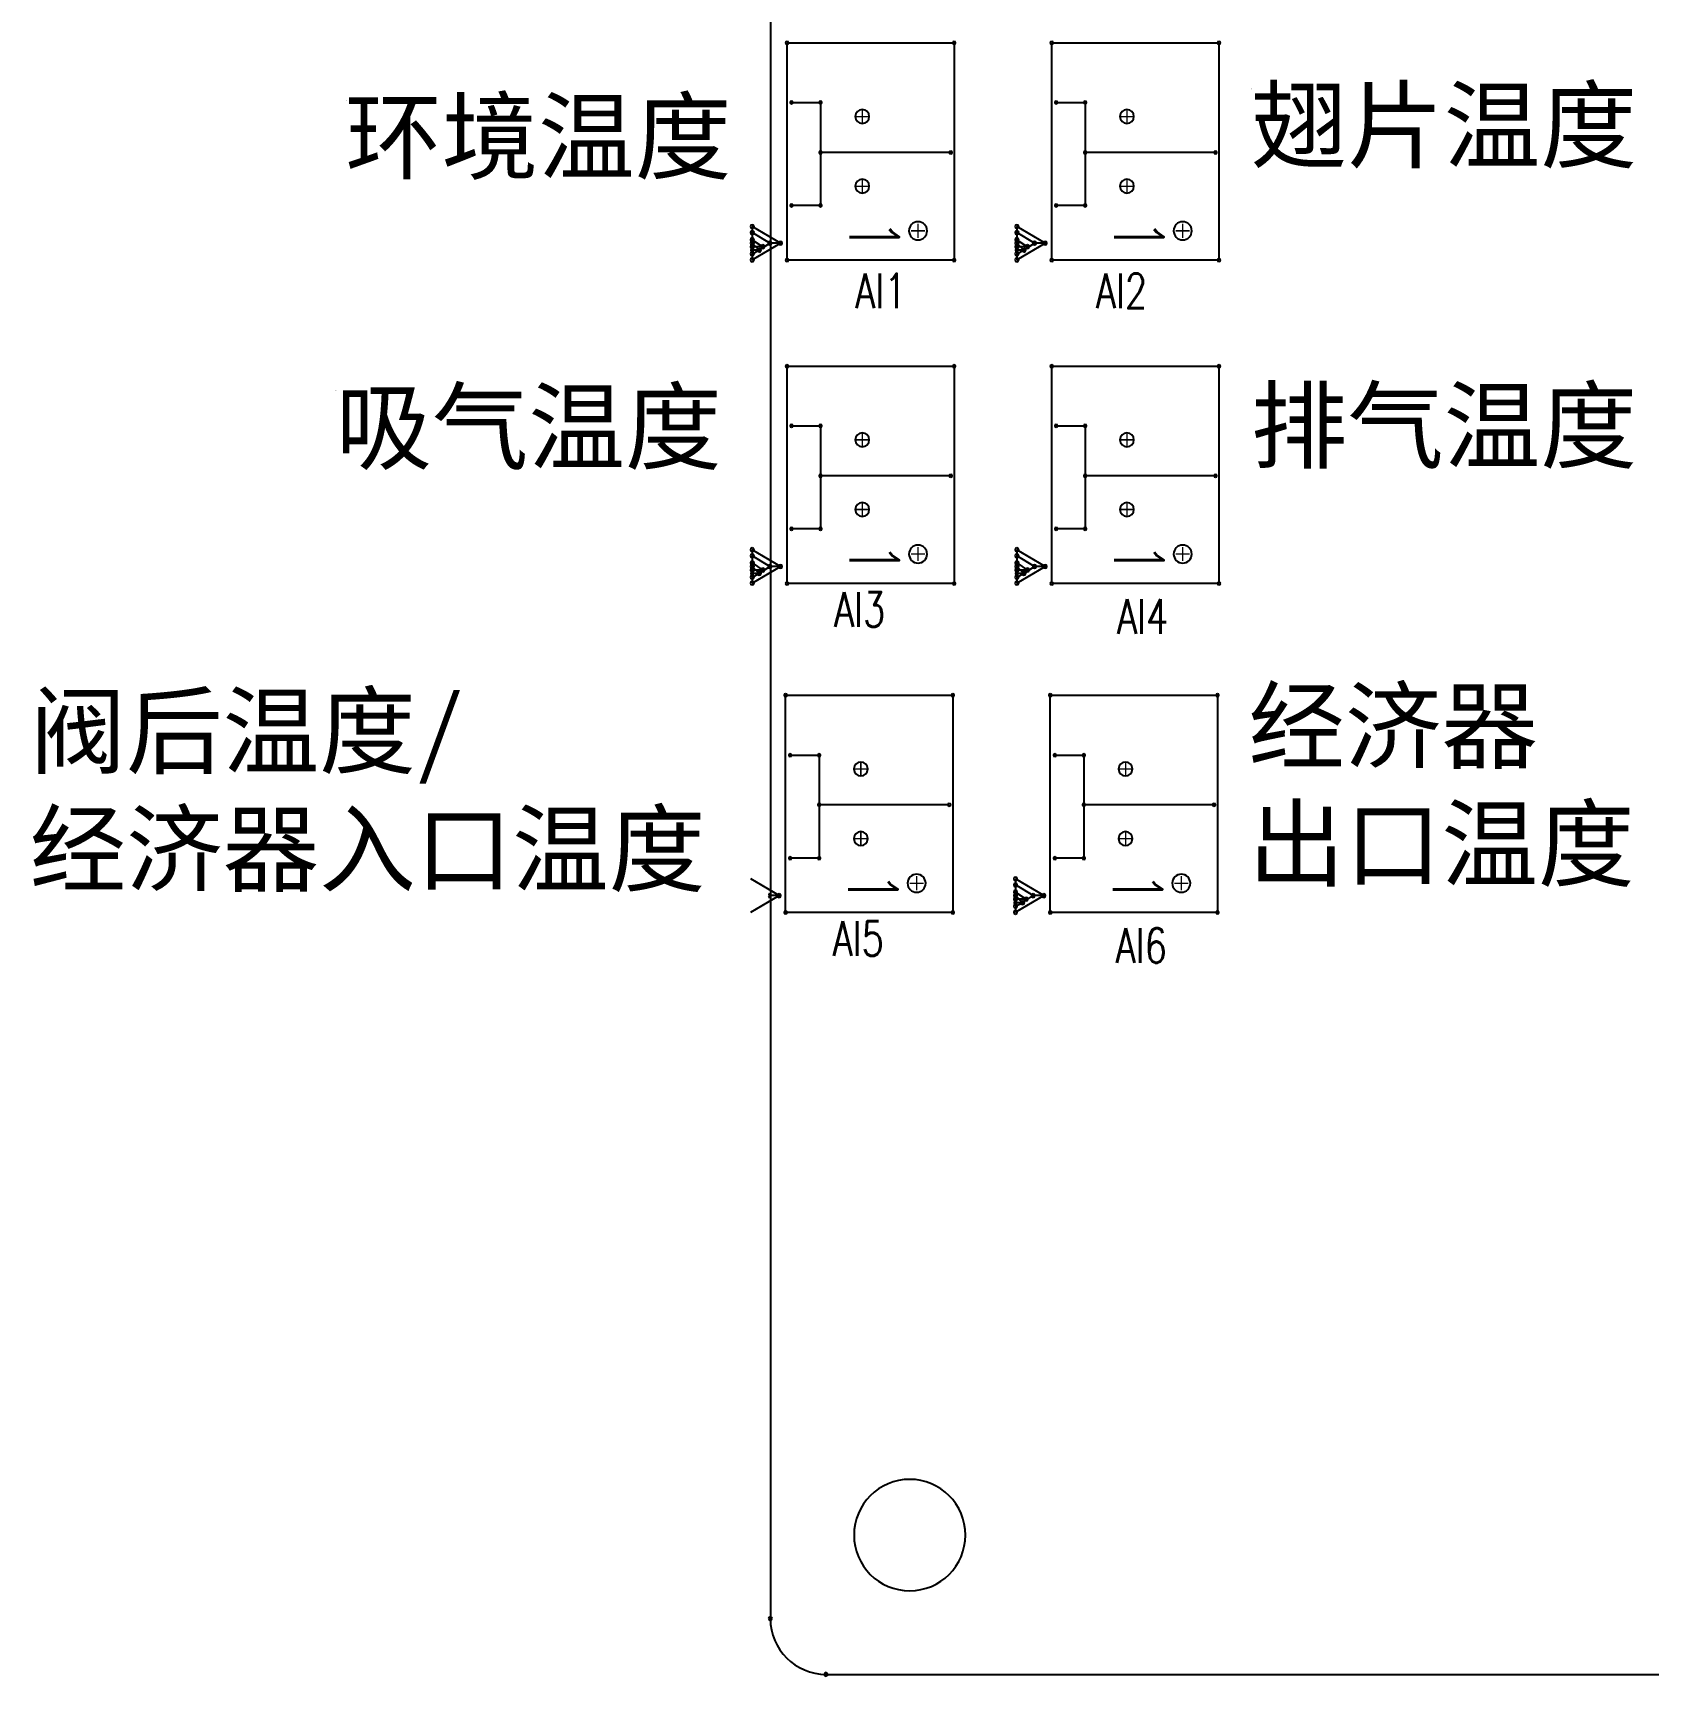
# Model space of a CAD drawing. Extents: x 2314 to 21015, y 153 to 5929.
# Drawn here: x 2314 to 4597, y 553 to 2874 of the extents above; entities that cross this region are included whole.
import ezdxf

# ---------------------------------------------------------------- set-up
doc = ezdxf.new("R2010")
doc.units = 0
doc.header["$MEASUREMENT"] = 0
doc.layers.get('0').update_dxf_attribs({"linetype": 'CONTINUOUS'})
for name, color, linetype in [('BOARD_CUTOUT_00', 6, 'CONTINUOUS'), ('BOARD_OUTLINE_00', 6, 'CONTINUOUS'), ('DRIL_SYMBOL', 6, 'CONTINUOUS'), ('PART_NAME_26', 2, 'CONTINUOUS'), ('PART_TOP_2DLINE_26', 2, 'CONTINUOUS'), ('PART_TOP_TEXT_26', 2, 'CONTINUOUS'), ('TAG_00', 6, 'CONTINUOUS'), ('TAG_01', 6, 'CONTINUOUS')]:
    doc.layers.add(name, color=color, linetype=linetype)
doc.styles.add('W10', font='simplex', dxfattribs={"width": 0.75})

msp = doc.modelspace()

# ---------------------------------------------------------------- linework, layer by layer
at = {"color": 0}
for centre, radius, start, end in [((3379.9, 2860.2), 2, 90, 270), ((3379.9, 2860.2), 2, 270, 90), ((3616.1, 2860.2), 2, 90, 270), ((3616.1, 2860.2), 2, 270, 90), ((3753.9, 2860.2), 2, 90, 270), ((3753.9, 2860.2), 2, 270, 90), ((3990.2, 2860.2), 2, 90, 270), ((3990.2, 2860.2), 2, 270, 90), ((3386.2, 2775.6), 2, 90, 270), ((3386.2, 2775.6), 2, 270, 90), ((3427.2, 2775.6), 2, 90, 270), ((3427.2, 2775.6), 2, 270, 90), ((3486.2, 2755.9), 9.84, 90, 270), ((3486.2, 2755.9), 9.84, 270, 90), ((3760.2, 2775.6), 2, 90, 270), ((3760.2, 2775.6), 2, 270, 90), ((3801.2, 2775.6), 2, 90, 270), ((3801.2, 2775.6), 2, 270, 90), ((3860.2, 2755.9), 9.84, 90, 270), ((3860.2, 2755.9), 9.84, 270, 90), ((3427.2, 2705.1), 2, 90, 270), ((3427.2, 2705.1), 2, 270, 90), ((3611.2, 2705.1), 2, 90, 270), ((3611.2, 2705.1), 2, 270, 90), ((3801.2, 2705.1), 2, 90, 270), ((3801.2, 2705.1), 2, 270, 90), ((3985.2, 2705.1), 2, 90, 270), ((3985.2, 2705.1), 2, 270, 90), ((3486.2, 2657.5), 9.84, 90, 270), ((3486.2, 2657.5), 9.84, 270, 90), ((3860.2, 2657.5), 9.84, 90, 270), ((3860.2, 2657.5), 9.84, 270, 90), ((3386.2, 2630.1), 2, 90, 270), ((3386.2, 2630.1), 2, 270, 90), ((3427.2, 2630.1), 2, 90, 270), ((3427.2, 2630.1), 2, 270, 90), ((3760.2, 2630.1), 2, 90, 270), ((3760.2, 2630.1), 2, 270, 90), ((3801.2, 2630.1), 2, 90, 270), ((3801.2, 2630.1), 2, 270, 90), ((3330.7, 2600.6), 2.5, 90, 270), ((3330.7, 2600.6), 2.5, 270, 90), ((3565, 2594.5), 12.8, 90, 270), ((3565, 2594.5), 12.8, 270, 90), ((3704.7, 2600.6), 2.5, 90, 270), ((3704.7, 2600.6), 2.5, 270, 90), ((3939, 2594.5), 12.8, 90, 270), ((3939, 2594.5), 12.8, 270, 90), ((3330.7, 2592), 2.5, 90, 270), ((3330.7, 2582), 2.5, 90, 270), ((3330.7, 2577), 2.5, 90, 270), ((3330.7, 2592), 2.5, 270, 90), ((3330.7, 2582), 2.5, 270, 90), ((3330.7, 2577), 2.5, 270, 90), ((3355.7, 2577), 2.5, 90, 270), ((3355.7, 2577), 2, 90, 270), ((3355.7, 2577), 2.5, 270, 90), ((3355.7, 2577), 2, 270, 90), ((3370.7, 2577), 2.5, 90, 270), ((3370.7, 2577), 2, 90, 270), ((3370.7, 2577), 2.5, 270, 90), ((3370.7, 2577), 2, 270, 90), ((3704.7, 2592), 2.5, 90, 270), ((3704.7, 2582), 2.5, 90, 270), ((3704.7, 2577), 2.5, 90, 270), ((3704.7, 2592), 2.5, 270, 90), ((3704.7, 2582), 2.5, 270, 90), ((3704.7, 2577), 2.5, 270, 90), ((3729.7, 2577), 2.5, 90, 270), ((3729.7, 2577), 2, 90, 270), ((3729.7, 2577), 2.5, 270, 90), ((3729.7, 2577), 2, 270, 90), ((3744.7, 2577), 2.5, 90, 270), ((3744.7, 2577), 2, 90, 270), ((3744.7, 2577), 2.5, 270, 90), ((3744.7, 2577), 2, 270, 90), ((3330.7, 2572), 2.5, 90, 270), ((3330.7, 2562), 2.5, 90, 270), ((3330.7, 2553.4), 2.5, 90, 270), ((3330.7, 2572), 2, 90, 270), ((3330.7, 2567), 2, 90, 270), ((3330.7, 2572), 2.5, 270, 90), ((3330.7, 2572), 2, 270, 90), ((3330.7, 2567), 2, 270, 90), ((3330.7, 2562), 2.5, 270, 90), ((3330.7, 2553.4), 2.5, 270, 90), ((3340.7, 2567), 2.5, 90, 270), ((3340.7, 2567), 2, 90, 270), ((3340.7, 2567), 2.5, 270, 90), ((3340.7, 2567), 2, 270, 90), ((3345.7, 2572), 2.5, 90, 270), ((3345.7, 2572), 2.5, 270, 90), ((3379.9, 2553.1), 2, 90, 270), ((3379.9, 2553.1), 2, 270, 90), ((3616.1, 2553.1), 2, 90, 270), ((3616.1, 2553.1), 2, 270, 90), ((3704.7, 2572), 2.5, 90, 270), ((3704.7, 2562), 2.5, 90, 270), ((3704.7, 2553.4), 2.5, 90, 270), ((3704.7, 2572), 2, 90, 270), ((3704.7, 2567), 2, 90, 270), ((3704.7, 2572), 2.5, 270, 90), ((3704.7, 2572), 2, 270, 90), ((3704.7, 2567), 2, 270, 90), ((3704.7, 2562), 2.5, 270, 90), ((3704.7, 2553.4), 2.5, 270, 90), ((3714.7, 2567), 2.5, 90, 270), ((3714.7, 2567), 2, 90, 270), ((3714.7, 2567), 2.5, 270, 90), ((3714.7, 2567), 2, 270, 90), ((3719.7, 2572), 2.5, 90, 270), ((3719.7, 2572), 2.5, 270, 90), ((3753.9, 2553.1), 2, 90, 270), ((3753.9, 2553.1), 2, 270, 90), ((3990.2, 2553.1), 2, 90, 270), ((3990.2, 2553.1), 2, 270, 90), ((3379.9, 2403.5), 2, 90, 270), ((3379.9, 2403.5), 2, 270, 90), ((3616.1, 2403.5), 2, 90, 270), ((3616.1, 2403.5), 2, 270, 90), ((3753.9, 2403.5), 2, 90, 270), ((3753.9, 2403.5), 2, 270, 90), ((3990.2, 2403.5), 2, 90, 270), ((3990.2, 2403.5), 2, 270, 90), ((3386.2, 2318.9), 2, 90, 270), ((3386.2, 2318.9), 2, 270, 90), ((3427.2, 2318.9), 2, 90, 270), ((3427.2, 2318.9), 2, 270, 90), ((3486.2, 2299.2), 9.84, 90, 270), ((3486.2, 2299.2), 9.84, 270, 90), ((3760.2, 2318.9), 2, 90, 270), ((3760.2, 2318.9), 2, 270, 90), ((3801.2, 2318.9), 2, 90, 270), ((3801.2, 2318.9), 2, 270, 90), ((3860.2, 2299.2), 9.84, 90, 270), ((3860.2, 2299.2), 9.84, 270, 90), ((3427.2, 2248.4), 2, 90, 270), ((3427.2, 2248.4), 2, 270, 90), ((3611.2, 2248.4), 2, 90, 270), ((3611.2, 2248.4), 2, 270, 90), ((3801.2, 2248.4), 2, 90, 270), ((3801.2, 2248.4), 2, 270, 90), ((3985.2, 2248.4), 2, 90, 270), ((3985.2, 2248.4), 2, 270, 90), ((3486.2, 2200.8), 9.84, 90, 270), ((3486.2, 2200.8), 9.84, 270, 90), ((3860.2, 2200.8), 9.84, 90, 270), ((3860.2, 2200.8), 9.84, 270, 90), ((3386.2, 2173.4), 2, 90, 270), ((3386.2, 2173.4), 2, 270, 90), ((3427.2, 2173.4), 2, 90, 270), ((3427.2, 2173.4), 2, 270, 90), ((3760.2, 2173.4), 2, 90, 270), ((3760.2, 2173.4), 2, 270, 90), ((3801.2, 2173.4), 2, 90, 270), ((3801.2, 2173.4), 2, 270, 90), ((3330.7, 2144), 2.5, 90, 270), ((3330.7, 2135.3), 2.5, 90, 270), ((3330.7, 2144), 2.5, 270, 90), ((3330.7, 2135.3), 2.5, 270, 90), ((3565, 2137.8), 12.8, 90, 270), ((3565, 2137.8), 12.8, 270, 90), ((3704.7, 2144), 2.5, 90, 270), ((3704.7, 2135.3), 2.5, 90, 270), ((3704.7, 2144), 2.5, 270, 90), ((3704.7, 2135.3), 2.5, 270, 90), ((3939, 2137.8), 12.8, 90, 270), ((3939, 2137.8), 12.8, 270, 90), ((3330.7, 2125.3), 2.5, 90, 270), ((3330.7, 2120.3), 2.5, 90, 270), ((3330.7, 2115.3), 2.5, 90, 270), ((3330.7, 2115.3), 2, 90, 270), ((3330.7, 2125.3), 2.5, 270, 90), ((3330.7, 2120.3), 2.5, 270, 90), ((3330.7, 2115.3), 2.5, 270, 90), ((3330.7, 2115.3), 2, 270, 90), ((3340.7, 2110.3), 2.5, 90, 270), ((3340.7, 2110.3), 2.5, 270, 90), ((3345.7, 2115.3), 2.5, 90, 270), ((3345.7, 2115.3), 2.5, 270, 90), ((3355.7, 2120.3), 2.5, 90, 270), ((3355.7, 2120.3), 2, 90, 270), ((3355.7, 2120.3), 2.5, 270, 90), ((3355.7, 2120.3), 2, 270, 90), ((3370.7, 2120.3), 2.5, 90, 270), ((3370.7, 2120.3), 2, 90, 270), ((3370.7, 2120.3), 2.5, 270, 90), ((3370.7, 2120.3), 2, 270, 90), ((3704.7, 2125.3), 2.5, 90, 270), ((3704.7, 2120.3), 2.5, 90, 270), ((3704.7, 2115.3), 2.5, 90, 270), ((3704.7, 2115.3), 2, 90, 270), ((3704.7, 2125.3), 2.5, 270, 90), ((3704.7, 2120.3), 2.5, 270, 90), ((3704.7, 2115.3), 2.5, 270, 90), ((3704.7, 2115.3), 2, 270, 90), ((3714.7, 2110.3), 2.5, 90, 270), ((3714.7, 2110.3), 2.5, 270, 90), ((3719.7, 2115.3), 2.5, 90, 270), ((3719.7, 2115.3), 2.5, 270, 90), ((3729.7, 2120.3), 2.5, 90, 270), ((3729.7, 2120.3), 2, 90, 270), ((3729.7, 2120.3), 2.5, 270, 90), ((3729.7, 2120.3), 2, 270, 90), ((3744.7, 2120.3), 2.5, 90, 270), ((3744.7, 2120.3), 2, 90, 270), ((3744.7, 2120.3), 2.5, 270, 90), ((3744.7, 2120.3), 2, 270, 90), ((3330.7, 2105.3), 2.5, 90, 270), ((3330.7, 2096.7), 2.5, 90, 270), ((3330.7, 2110.3), 2, 90, 270), ((3330.7, 2110.3), 2, 270, 90), ((3330.7, 2105.3), 2.5, 270, 90), ((3330.7, 2096.7), 2.5, 270, 90), ((3340.7, 2110.3), 2, 90, 270), ((3340.7, 2110.3), 2, 270, 90), ((3379.9, 2096.4), 2, 90, 270), ((3379.9, 2096.4), 2, 270, 90), ((3616.1, 2096.4), 2, 90, 270), ((3616.1, 2096.4), 2, 270, 90), ((3704.7, 2105.3), 2.5, 90, 270), ((3704.7, 2096.7), 2.5, 90, 270), ((3704.7, 2110.3), 2, 90, 270), ((3704.7, 2110.3), 2, 270, 90), ((3704.7, 2105.3), 2.5, 270, 90), ((3704.7, 2096.7), 2.5, 270, 90), ((3714.7, 2110.3), 2, 90, 270), ((3714.7, 2110.3), 2, 270, 90), ((3753.9, 2096.4), 2, 90, 270), ((3753.9, 2096.4), 2, 270, 90), ((3990.2, 2096.4), 2, 90, 270), ((3990.2, 2096.4), 2, 270, 90), ((3377.9, 1938.5), 2, 90, 270), ((3377.9, 1938.5), 2, 270, 90), ((3614.1, 1938.5), 2, 90, 270), ((3614.1, 1938.5), 2, 270, 90), ((3751.9, 1938.5), 2, 90, 270), ((3751.9, 1938.5), 2, 270, 90), ((3988.2, 1938.5), 2, 90, 270), ((3988.2, 1938.5), 2, 270, 90), ((3384.2, 1853.9), 2, 90, 270), ((3384.2, 1853.9), 2, 270, 90), ((3425.2, 1853.9), 2, 90, 270), ((3425.2, 1853.9), 2, 270, 90), ((3484.2, 1834.2), 9.84, 90, 270), ((3484.2, 1834.2), 9.84, 270, 90), ((3758.2, 1853.9), 2, 90, 270), ((3758.2, 1853.9), 2, 270, 90), ((3799.2, 1853.9), 2, 90, 270), ((3799.2, 1853.9), 2, 270, 90), ((3858.2, 1834.2), 9.84, 90, 270), ((3858.2, 1834.2), 9.84, 270, 90), ((3425.2, 1783.4), 2, 90, 270), ((3425.2, 1783.4), 2, 270, 90), ((3609.2, 1783.4), 2, 90, 270), ((3609.2, 1783.4), 2, 270, 90), ((3799.2, 1783.4), 2, 90, 270), ((3799.2, 1783.4), 2, 270, 90), ((3983.2, 1783.4), 2, 90, 270), ((3983.2, 1783.4), 2, 270, 90), ((3484.2, 1735.8), 9.84, 90, 270), ((3484.2, 1735.8), 9.84, 270, 90), ((3858.2, 1735.8), 9.84, 90, 270), ((3858.2, 1735.8), 9.84, 270, 90), ((3384.2, 1708.4), 2, 90, 270), ((3384.2, 1708.4), 2, 270, 90), ((3425.2, 1708.4), 2, 90, 270), ((3425.2, 1708.4), 2, 270, 90), ((3758.2, 1708.4), 2, 90, 270), ((3758.2, 1708.4), 2, 270, 90), ((3799.2, 1708.4), 2, 90, 270), ((3799.2, 1708.4), 2, 270, 90), ((3563, 1672.8), 12.8, 90, 270), ((3563, 1672.8), 12.8, 270, 90), ((3702.7, 1679), 2.5, 90, 270), ((3702.7, 1670.3), 2.5, 90, 270), ((3702.7, 1679), 2.5, 270, 90), ((3702.7, 1670.3), 2.5, 270, 90), ((3937, 1672.8), 12.8, 90, 270), ((3937, 1672.8), 12.8, 270, 90), ((3353.7, 1655.3), 2.5, 270, 90), ((3353.7, 1655.3), 2, 270, 90), ((3368.7, 1655.3), 2.5, 90, 270), ((3368.7, 1655.3), 2, 90, 270), ((3368.7, 1655.3), 2.5, 270, 90), ((3368.7, 1655.3), 2, 270, 90), ((3702.7, 1660.3), 2.5, 90, 270), ((3702.7, 1655.3), 2.5, 90, 270), ((3702.7, 1650.3), 2.5, 90, 270), ((3702.7, 1650.3), 2, 90, 270), ((3702.7, 1660.3), 2.5, 270, 90), ((3702.7, 1655.3), 2.5, 270, 90), ((3702.7, 1650.3), 2.5, 270, 90), ((3702.7, 1650.3), 2, 270, 90), ((3717.7, 1650.3), 2.5, 90, 270), ((3717.7, 1650.3), 2.5, 270, 90), ((3727.7, 1655.3), 2.5, 90, 270), ((3727.7, 1655.3), 2, 90, 270), ((3727.7, 1655.3), 2.5, 270, 90), ((3727.7, 1655.3), 2, 270, 90), ((3742.7, 1655.3), 2.5, 90, 270), ((3742.7, 1655.3), 2, 90, 270), ((3742.7, 1655.3), 2.5, 270, 90), ((3742.7, 1655.3), 2, 270, 90), ((3377.9, 1631.4), 2, 90, 270), ((3377.9, 1631.4), 2, 270, 90), ((3614.1, 1631.4), 2, 90, 270), ((3614.1, 1631.4), 2, 270, 90), ((3702.7, 1640.3), 2.5, 90, 270), ((3702.7, 1631.7), 2.5, 90, 270), ((3702.7, 1645.3), 2, 90, 270), ((3702.7, 1645.3), 2, 270, 90), ((3702.7, 1640.3), 2.5, 270, 90), ((3702.7, 1631.7), 2.5, 270, 90), ((3712.7, 1645.3), 2.5, 90, 270), ((3712.7, 1645.3), 2, 90, 270), ((3712.7, 1645.3), 2.5, 270, 90), ((3712.7, 1645.3), 2, 270, 90), ((3751.9, 1631.4), 2, 90, 270), ((3751.9, 1631.4), 2, 270, 90), ((3988.2, 1631.4), 2, 90, 270), ((3988.2, 1631.4), 2, 270, 90), ((3356.3, 633.8), 2.5, 0, 180), ((3356.3, 633.8), 2.5, 180, 0), ((3435, 555.1), 2.5, 0, 180), ((3435, 555.1), 2.5, 180, 0)]:
    msp.add_arc(centre, radius, start, end, dxfattribs=at)
at = {"layer": 'BOARD_CUTOUT_00', "color": 0}
for start, end in [(0, 180), (180, 0)]:
    msp.add_arc((3553.2, 751.9), 78.7, start, end, dxfattribs=at)
at = {"layer": 'BOARD_OUTLINE_00', "color": 0}
for p, q in [((3356.3, 5397.6), (3356.3, 633.8)), ((3435, 555.1), (10364.2, 555.1))]:
    msp.add_line(p, q, dxfattribs=at)
msp.add_arc((3435, 633.8), 78.7, 180, 270, dxfattribs=at)
at = {"layer": 'DRIL_SYMBOL', "color": 0, "const_width": 2}
for points in [[(3486.2, 2765.9), (3486.2, 2745.9)], [(3860.2, 2765.9), (3860.2, 2745.9)], [(3476.2, 2755.9), (3496.2, 2755.9)], [(3850.2, 2755.9), (3870.2, 2755.9)], [(3476.2, 2657.5), (3496.2, 2657.5)], [(3486.2, 2667.5), (3486.2, 2647.5)], [(3850.2, 2657.5), (3870.2, 2657.5)], [(3860.2, 2667.5), (3860.2, 2647.5)], [(3565, 2604.5), (3565, 2584.5)], [(3939, 2604.5), (3939, 2584.5)], [(3555, 2594.5), (3575, 2594.5)], [(3929, 2594.5), (3949, 2594.5)], [(3476.2, 2299.2), (3496.2, 2299.2)], [(3486.2, 2309.2), (3486.2, 2289.2)], [(3850.2, 2299.2), (3870.2, 2299.2)], [(3860.2, 2309.2), (3860.2, 2289.2)], [(3486.2, 2210.8), (3486.2, 2190.8)], [(3860.2, 2210.8), (3860.2, 2190.8)], [(3476.2, 2200.8), (3496.2, 2200.8)], [(3850.2, 2200.8), (3870.2, 2200.8)], [(3555, 2137.8), (3575, 2137.8)], [(3565, 2147.8), (3565, 2127.8)], [(3929, 2137.8), (3949, 2137.8)], [(3939, 2147.8), (3939, 2127.8)], [(3474.2, 1834.2), (3494.2, 1834.2)], [(3484.2, 1844.2), (3484.2, 1824.2)], [(3848.2, 1834.2), (3868.2, 1834.2)], [(3858.2, 1844.2), (3858.2, 1824.2)], [(3484.2, 1745.8), (3484.2, 1725.8)], [(3858.2, 1745.8), (3858.2, 1725.8)], [(3474.2, 1735.8), (3494.2, 1735.8)], [(3848.2, 1735.8), (3868.2, 1735.8)], [(3553, 1672.8), (3573, 1672.8)], [(3563, 1682.8), (3563, 1662.8)], [(3927, 1672.8), (3947, 1672.8)], [(3937, 1682.8), (3937, 1662.8)]]:
    msp.add_lwpolyline(points, dxfattribs=at)
at = {"layer": 'PART_TOP_2DLINE_26', "color": 0}
for p, q in [((3379.9, 2553.1), (3379.9, 2860.2)), ((3379.9, 2860.2), (3616.1, 2860.2)), ((3616.1, 2860.2), (3616.1, 2553.1)), ((3753.9, 2553.1), (3753.9, 2860.2)), ((3753.9, 2860.2), (3990.2, 2860.2)), ((3990.2, 2860.2), (3990.2, 2553.1)), ((3386.2, 2775.6), (3427.2, 2775.6)), ((3427.2, 2775.6), (3427.2, 2630.1)), ((3760.2, 2775.6), (3801.2, 2775.6)), ((3801.2, 2775.6), (3801.2, 2630.1)), ((3611.2, 2705.1), (3427.2, 2705.1)), ((3985.2, 2705.1), (3801.2, 2705.1)), ((3427.2, 2630.1), (3386.2, 2630.1)), ((3801.2, 2630.1), (3760.2, 2630.1)), ((3370.7, 2577), (3330.7, 2600.6)), ((3330.7, 2600.6), (3330.7, 2553.4)), ((3744.7, 2577), (3704.7, 2600.6)), ((3704.7, 2600.6), (3704.7, 2553.4)), ((3355.7, 2577), (3330.7, 2592)), ((3330.7, 2592), (3330.7, 2582)), ((3330.7, 2572), (3330.7, 2582)), ((3330.7, 2582), (3330.7, 2577)), ((3330.7, 2582), (3345.7, 2572)), ((3330.7, 2577), (3340.7, 2567)), ((3330.7, 2572), (3330.7, 2577)), ((3330.7, 2577), (3330.7, 2562)), ((3330.7, 2553.4), (3370.7, 2577)), ((3340.7, 2567), (3355.7, 2577)), ((3370.7, 2577), (3355.7, 2577)), ((3729.7, 2577), (3704.7, 2592)), ((3704.7, 2592), (3704.7, 2582)), ((3704.7, 2572), (3704.7, 2582)), ((3704.7, 2582), (3704.7, 2577)), ((3704.7, 2582), (3719.7, 2572)), ((3704.7, 2577), (3714.7, 2567)), ((3704.7, 2572), (3704.7, 2577)), ((3704.7, 2577), (3704.7, 2562)), ((3704.7, 2553.4), (3744.7, 2577)), ((3714.7, 2567), (3729.7, 2577)), ((3744.7, 2577), (3729.7, 2577)), ((3330.7, 2567), (3330.7, 2572)), ((3345.7, 2572), (3330.7, 2572)), ((3340.7, 2567), (3330.7, 2567)), ((3330.7, 2562), (3340.7, 2567)), ((3340.7, 2567), (3345.7, 2572)), ((3345.7, 2572), (3340.7, 2567)), ((3704.7, 2567), (3704.7, 2572)), ((3719.7, 2572), (3704.7, 2572)), ((3714.7, 2567), (3704.7, 2567)), ((3704.7, 2562), (3714.7, 2567)), ((3714.7, 2567), (3719.7, 2572)), ((3719.7, 2572), (3714.7, 2567)), ((3616.1, 2553.1), (3379.9, 2553.1)), ((3990.2, 2553.1), (3753.9, 2553.1)), ((3379.9, 2096.4), (3379.9, 2403.5)), ((3379.9, 2403.5), (3616.1, 2403.5)), ((3616.1, 2403.5), (3616.1, 2096.4)), ((3753.9, 2096.4), (3753.9, 2403.5)), ((3753.9, 2403.5), (3990.2, 2403.5)), ((3990.2, 2403.5), (3990.2, 2096.4)), ((3386.2, 2318.9), (3427.2, 2318.9)), ((3427.2, 2318.9), (3427.2, 2173.4)), ((3760.2, 2318.9), (3801.2, 2318.9)), ((3801.2, 2318.9), (3801.2, 2173.4)), ((3611.2, 2248.4), (3427.2, 2248.4)), ((3985.2, 2248.4), (3801.2, 2248.4)), ((3427.2, 2173.4), (3386.2, 2173.4)), ((3801.2, 2173.4), (3760.2, 2173.4)), ((3370.7, 2120.3), (3330.7, 2144)), ((3330.7, 2144), (3330.7, 2096.7)), ((3744.7, 2120.3), (3704.7, 2144)), ((3704.7, 2144), (3704.7, 2096.7)), ((3355.7, 2120.3), (3330.7, 2135.3)), ((3330.7, 2135.3), (3330.7, 2125.3)), ((3330.7, 2115.3), (3330.7, 2125.3)), ((3330.7, 2125.3), (3330.7, 2120.3)), ((3330.7, 2125.3), (3345.7, 2115.3)), ((3330.7, 2120.3), (3340.7, 2110.3)), ((3330.7, 2115.3), (3330.7, 2120.3)), ((3330.7, 2120.3), (3330.7, 2105.3)), ((3330.7, 2096.7), (3370.7, 2120.3)), ((3330.7, 2110.3), (3330.7, 2115.3)), ((3345.7, 2115.3), (3330.7, 2115.3)), ((3340.7, 2110.3), (3355.7, 2120.3)), ((3340.7, 2110.3), (3345.7, 2115.3)), ((3345.7, 2115.3), (3340.7, 2110.3)), ((3370.7, 2120.3), (3355.7, 2120.3)), ((3729.7, 2120.3), (3704.7, 2135.3)), ((3704.7, 2135.3), (3704.7, 2125.3)), ((3704.7, 2115.3), (3704.7, 2125.3)), ((3704.7, 2125.3), (3704.7, 2120.3)), ((3704.7, 2125.3), (3719.7, 2115.3)), ((3704.7, 2120.3), (3714.7, 2110.3)), ((3704.7, 2115.3), (3704.7, 2120.3)), ((3704.7, 2120.3), (3704.7, 2105.3)), ((3704.7, 2096.7), (3744.7, 2120.3)), ((3704.7, 2110.3), (3704.7, 2115.3)), ((3719.7, 2115.3), (3704.7, 2115.3)), ((3714.7, 2110.3), (3729.7, 2120.3)), ((3714.7, 2110.3), (3719.7, 2115.3)), ((3719.7, 2115.3), (3714.7, 2110.3)), ((3744.7, 2120.3), (3729.7, 2120.3)), ((3340.7, 2110.3), (3330.7, 2110.3)), ((3330.7, 2105.3), (3340.7, 2110.3)), ((3616.1, 2096.4), (3379.9, 2096.4)), ((3714.7, 2110.3), (3704.7, 2110.3)), ((3704.7, 2105.3), (3714.7, 2110.3)), ((3990.2, 2096.4), (3753.9, 2096.4)), ((3377.9, 1631.4), (3377.9, 1938.5)), ((3377.9, 1938.5), (3614.1, 1938.5)), ((3614.1, 1938.5), (3614.1, 1631.4)), ((3751.9, 1631.4), (3751.9, 1938.5)), ((3751.9, 1938.5), (3988.2, 1938.5)), ((3988.2, 1938.5), (3988.2, 1631.4)), ((3384.2, 1853.9), (3425.2, 1853.9)), ((3425.2, 1853.9), (3425.2, 1708.4)), ((3758.2, 1853.9), (3799.2, 1853.9)), ((3799.2, 1853.9), (3799.2, 1708.4)), ((3609.2, 1783.4), (3425.2, 1783.4)), ((3983.2, 1783.4), (3799.2, 1783.4)), ((3425.2, 1708.4), (3384.2, 1708.4)), ((3799.2, 1708.4), (3758.2, 1708.4)), ((3368.7, 1655.3), (3328.7, 1679)), ((3742.7, 1655.3), (3702.7, 1679)), ((3702.7, 1679), (3702.7, 1631.7)), ((3328.7, 1631.7), (3368.7, 1655.3)), ((3368.7, 1655.3), (3353.7, 1655.3)), ((3727.7, 1655.3), (3702.7, 1670.3)), ((3702.7, 1670.3), (3702.7, 1660.3)), ((3702.7, 1650.3), (3702.7, 1660.3)), ((3702.7, 1660.3), (3702.7, 1655.3)), ((3702.7, 1660.3), (3717.7, 1650.3)), ((3702.7, 1655.3), (3712.7, 1645.3)), ((3702.7, 1650.3), (3702.7, 1655.3)), ((3702.7, 1655.3), (3702.7, 1640.3)), ((3702.7, 1631.7), (3742.7, 1655.3)), ((3702.7, 1645.3), (3702.7, 1650.3)), ((3717.7, 1650.3), (3702.7, 1650.3)), ((3712.7, 1645.3), (3727.7, 1655.3)), ((3712.7, 1645.3), (3717.7, 1650.3)), ((3717.7, 1650.3), (3712.7, 1645.3)), ((3742.7, 1655.3), (3727.7, 1655.3)), ((3614.1, 1631.4), (3377.9, 1631.4)), ((3712.7, 1645.3), (3702.7, 1645.3)), ((3702.7, 1640.3), (3712.7, 1645.3)), ((3988.2, 1631.4), (3751.9, 1631.4))]:
    msp.add_line(p, q, dxfattribs=at)
at = {"layer": 'TAG_00', "color": 0}
for p, q in [((3486.2, 2657.5), (3486.2, 2657.5)), ((3860.2, 2657.5), (3860.2, 2657.5)), ((3486.2, 2200.8), (3486.2, 2200.8)), ((3860.2, 2200.8), (3860.2, 2200.8)), ((3484.2, 1735.8), (3484.2, 1735.8)), ((3858.2, 1735.8), (3858.2, 1735.8))]:
    msp.add_line(p, q, dxfattribs=at)
at = {"layer": 'TAG_01', "color": 0}
for p, q in [((3486.2, 2657.5), (3486.2, 2657.5)), ((3860.2, 2657.5), (3860.2, 2657.5)), ((3486.2, 2200.8), (3486.2, 2200.8)), ((3860.2, 2200.8), (3860.2, 2200.8)), ((3484.2, 1735.8), (3484.2, 1735.8)), ((3858.2, 1735.8), (3858.2, 1735.8))]:
    msp.add_line(p, q, dxfattribs=at)

# ---------------------------------------------------------------- texts
at = {"linetype": 'Continuous', "insert": (2755.5, 2779.4), "char_height": 1, "attachment_point": 1}
msp.add_mtext('{\\fSimSun|b0|i0|c134|p2;00\\P\\H100x;环境温度}', dxfattribs=at)
at = {"linetype": 'Continuous', "attachment_point": 1}
for s, insert, char_height, width in [('{\\fSimSun|b0|i0|c134|p2;00\\P\\H100x;翅片温度}', (4035.2, 2795.3), 1, 590.181), ('{\\fSimSun|b0|i0|c134|p2;00\\P\\H100x;吸气温度}', (2741.7, 2369.3), 1, 561.351), ('{\\fSimSun|b0|i0|c134|p2;\\H100x;排气温度}', (4035.2, 2369.3), 1, 587.098), ('{\\fSimSun|b0|i0|c134|p2;阀后温度/\\P经济器入口温度}', (2309.6, 1937.9), 100, 1228.641), ('{\\fSimSun|b0|i0|c134|p2;经济器\\P出口温度}', (4031.8, 1945.2), 100, 605.798)]:
    msp.add_mtext(s, dxfattribs=dict(at, insert=insert, char_height=char_height, width=width))
at = {"layer": 'PART_NAME_26', "color": 0, "style": 'W10', "width": 0.75}
for s, p in [('AI1', (3476.3, 2485.1)), ('AI2', (3816.3, 2485.1)), ('AI3', (3446.3, 2035.1)), ('AI4', (3846.3, 2025.1)), ('AI5', (3444.3, 1570.1)), ('AI6', (3844.3, 1560.1))]:
    msp.add_text(s, height=49, dxfattribs=at).set_placement(p)
at = {"layer": 'PART_TOP_TEXT_26', "color": 0, "style": 'W10', "width": 0.75}
for p in [(3468.2, 2610.5), (3842.2, 2610.5), (3468.2, 2153.8), (3842.2, 2153.8), (3466.2, 1688.8), (3840.2, 1688.8)]:
    msp.add_text('1', height=70, rotation=270, dxfattribs=at).set_placement(p)

doc.saveas('drawing.dxf')
